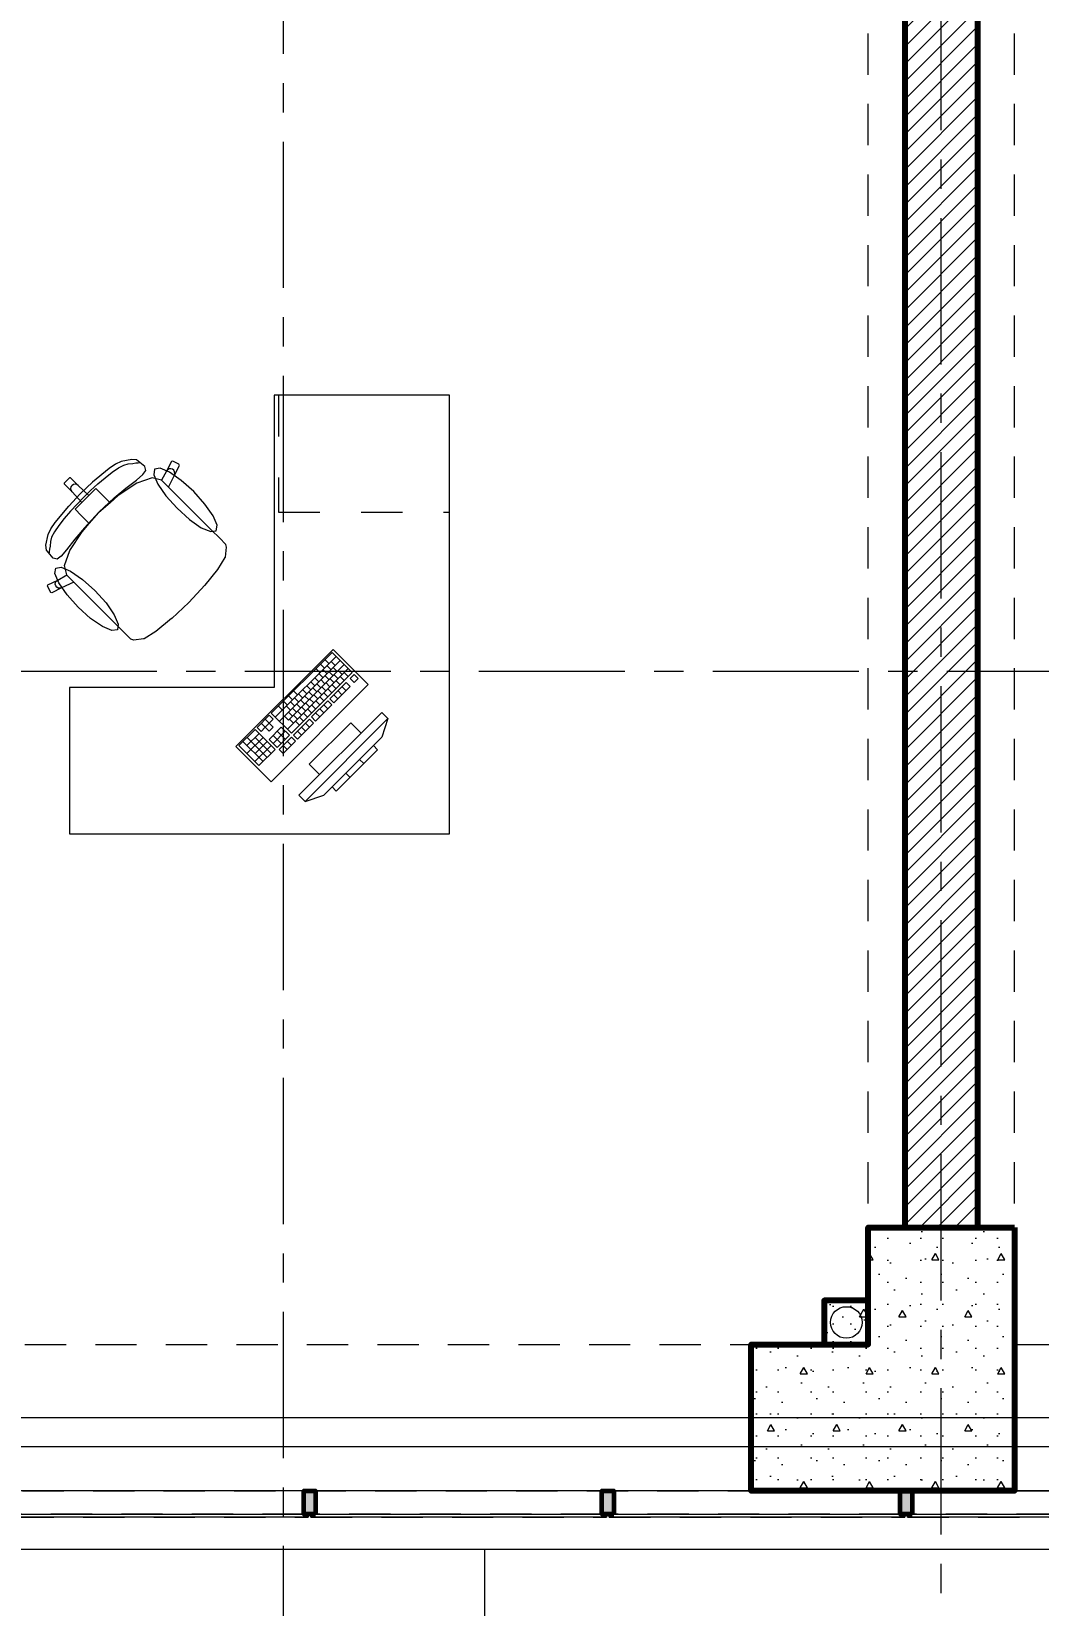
# Model space of a CAD drawing. Header units: inches. Extents: x -38 to 5698, y -33 to 92.
# Drawn here: x 20.21 to 23.65, y 6.81 to 12.19 of the extents above; entities that cross this region are included whole.
import ezdxf

# ---------------------------------------------------------------- set-up
doc = ezdxf.new("R2010")
doc.units = ezdxf.units.IN
doc.header["$MEASUREMENT"] = 0
doc.set_wipeout_variables(frame=1)
for name, pattern in [('Hidden Line', [0.195611, 0.141111, -0.0545]), ('Línea Oculta', [0.195611, 0.141111, -0.0545]), ('Punto & Raya', [0.65, 0.5, -0.075, 0, -0.075]), ('Rayas', [0.282222, 0.141111, -0.141111]), ('Wipeout_Contour', [1, 0, -1])]:
    doc.linetypes.add(name, pattern=pattern)
for name, color, linetype in [('02 _ ARQ _ ALB _ Cotas Ejes', 7, 'Continuous'), ('02 _ ARQ _ ALB _ Ejes Generales', 7, 'Continuous'), ('02 _ ARQ _ ZON _ Espacio.3D', 7, 'Continuous'), ('08 _ STR _ EXT _ 06 Columnas', 7, 'Continuous'), ('08 _ STR _ EXT _ 06 Elementos de Fachada', 7, 'Continuous'), ('08 _ STR _ EXT _ 07 Losa Aligerada', 7, 'Continuous'), ('08 _ STR _ EXT _ 09 Vigas', 7, 'Continuous'), ('08 _ STR _ EXT _ 10 Vereda Exterior', 7, 'Continuous'), ('ESQUEMAS', 7, 'Continuous'), ('Estructura - 04 MURO', 253, 'Continuous'), ('Estructura - Carga', 7, 'Continuous'), ('Interior - Mobiliario', 7, 'Continuous'), ('Marcador - Secciones', 251, 'Continuous'), ('MEP - HVAC', 7, 'Continuous')]:
    doc.layers.add(name, color=color, linetype=linetype)
doc.styles.add('Estilo_Generado_4', font='swisse.ttf')
doc.dimstyles.new('Estilo_Generado__1', dxfattribs={"dimtxt": 0.125, "dimasz": 0.095, "dimexe": 0.18, "dimexo": 0.3, "dimgap": 0, "dimtad": 0, "dimtih": 1, "dimtoh": 1, "dimzin": 0, "dimdsep": 46, "dimtxsty": 'Estilo_Generado_4', "dimblk": 'ARROWHEAD_6', "dimblk1": 'ARROWHEAD_6', "dimblk2": 'ARROWHEAD_6', "dimcen": 0.09, "dimse1": 1, "dimse2": 1, "dimclrd": 144, "dimclre": 144, "dimclrt": 7, "dimadec": 0, "dimazin": 0, "dimtfac": 1, "dimtdec": 4, "dimtmove": 0, "dimatfit": 3, "dimfxl": 1, "dimtolj": 1, "dimtzin": 0, "dimarcsym": 0})

# ---------------------------------------------------------------- blocks, each defined once
blk = doc.blocks.new('*D12')
at = {"layer": '02 _ ARQ _ ALB _ Cotas Ejes', "color": 152, "linetype": 'Continuous', "lineweight": 35, "transparency": 16777216}
for p, q in [((16.37, 2.4806), (16.27, 2.3806)), ((23.37, 2.4806), (23.27, 2.3806))]:
    blk.add_line(p, q, dxfattribs=at)
at = {"layer": '02 _ ARQ _ ALB _ Cotas Ejes', "color": 144, "linetype": 'Continuous', "lineweight": 13, "transparency": 16777216}
for p, q in [((23.32, 2.3369), (23.32, 2.5244)), ((16.32, 2.4306), (19.5951, 2.4306)), ((20.0449, 2.4306), (23.32, 2.4306))]:
    blk.add_line(p, q, dxfattribs=at)
at = {"layer": '02 _ ARQ _ ALB _ Cotas Ejes', "color": 7, "lineweight": 35, "transparency": 16777216, "insert": (19.62, 2.3681), "char_height": 0.125, "attachment_point": 7, "style": 'Estilo_Generado_4'}
blk.add_mtext('\\A1;{\\pql;\\fSwis721 Ex BT|b0|i0|c0|p34;7.00}', dxfattribs=at)
blk = doc.blocks.new('ARROWHEAD_6')
at = {"color": 0, "linetype": 'Continuous', "lineweight": 0}
for p, q in [((0, 0), (-1, 0)), ((-0.5, -0.5), (0.5, 0.5))]:
    blk.add_line(p, q, dxfattribs=at)
blk = doc.blocks.new('*D13')
at = {"layer": '02 _ ARQ _ ALB _ Cotas Ejes', "color": 152, "linetype": 'Continuous', "lineweight": 35, "transparency": 16777216}
for p, q in [((23.37, 2.4806), (23.27, 2.3806)), ((30.37, 2.4806), (30.27, 2.3806))]:
    blk.add_line(p, q, dxfattribs=at)
at = {"layer": '02 _ ARQ _ ALB _ Cotas Ejes', "color": 144, "linetype": 'Continuous', "lineweight": 13, "transparency": 16777216}
for p, q in [((23.32, 2.3369), (23.32, 2.5244)), ((30.32, 2.3369), (30.32, 2.5244)), ((23.32, 2.4306), (26.5951, 2.4306)), ((27.0449, 2.4306), (30.32, 2.4306))]:
    blk.add_line(p, q, dxfattribs=at)
at = {"layer": '02 _ ARQ _ ALB _ Cotas Ejes', "color": 7, "lineweight": 35, "transparency": 16777216, "insert": (26.62, 2.3681), "char_height": 0.125, "attachment_point": 7, "style": 'Estilo_Generado_4'}
blk.add_mtext('\\A1;{\\pql;\\fSwis721 Ex BT|b0|i0|c0|p34;7.00}', dxfattribs=at)

msp = doc.modelspace()

# ---------------------------------------------------------------- hatches: boundary and pattern name
at = {"layer": '08 _ STR _ EXT _ 10 Vereda Exterior', "linetype": 'Continuous', "lineweight": 13}
h = msp.add_hatch(dxfattribs=at)
h.set_pattern_fill('RETÍCULA_100X100_0002', color=251, style=0, pattern_type=2)
h.set_pattern_definition([(360, (3.7574, 18.3027), (0, 2.53199), []), (90, (3.7574, 18.3027), (-3.6, 0), [])])
h.paths.add_polyline_path([(2.17, 3.6213), (4.2913, 1.5), (9.32, 1.5), (9.32, 6.5), (40.52, 6.5), (40.52, 1.5), (52.92, 1.5), (52.92, 19.0859), (51.57, 19.0859), (51.57, 7.2), (9.07, 7.2), (9.07, 7.85), (6.5201, 7.85, -0.414214), (6.2701, 8.1), (6.2701, 8.85, -0.414213), (6.5201, 9.1), (9.07, 9.1), (9.07, 12), (6.5201, 12, -0.414214), (6.2701, 12.25), (6.2701, 13, -0.414213), (6.5201, 13.25), (9.07, 13.25), (9.07, 16.15), (6.5201, 16.15, -0.414214), (6.2701, 16.4), (6.2701, 17.15, -0.414213), (6.5201, 17.4), (8.77, 17.4), (8.7706, 21.0499), (2.17, 21.0499)])
at = {"layer": 'Estructura - Carga', "linetype": 'Continuous', "lineweight": 13}
h = msp.add_hatch(dxfattribs=at)
h.set_pattern_fill('HORMIGÓN_ARMADO_0002', color=251, style=0, pattern_type=2)
h.set_pattern_definition([(0, (0, 0), (0, 0.311769), [0.03, -0.15]), (0, (0.09, 0.1559), (0, 0.311769), [0.03, -0.15]), (60, (0, 0), (-0.27, 0.1558846), [0.03, -0.15]), (60, (0.18, 0), (-0.27, 0.1558846), [0.03, -0.15]), (120, (0.03, 0), (0.27, 0.1558846), [0.03, -0.15]), (120, (0.21, 0), (0.27, 0.1558846), [0.03, -0.15]), (0, (0, 0.03), (0, 0.06), [0, -0.06, 0, -0.09]), (45, (0.03, 0.03), (-0.04242641, 0.04242641), [0, -0.045, 0, -0.075])])
h.paths.add_polyline_path([(22.92, 7.7), (23.07, 7.7), (23.07, 7.85), (22.92, 7.85)])

# ---------------------------------------------------------------- linework, layer by layer
at = {"layer": '02 _ ARQ _ ALB _ Ejes Generales', "color": 252, "linetype": 'Punto & Raya', "lineweight": 13}
msp.add_line((5.8454, 7.45), (54.57, 7.45), dxfattribs=at)
at = {"layer": '02 _ ARQ _ ZON _ Espacio.3D', "color": 254, "linetype": 'Continuous', "lineweight": 0, "flags": 128}
msp.add_lwpolyline([(9.07, 29.7), (9.07, 17.4), (23.97, 17.4), (23.97, 16.9001), (23.57, 16.9001), (23.57, 16.2999), (23.445, 16.2999), (23.445, 8.1), (23.57, 8.1), (23.57, 7.45), (30.07, 7.45)], dxfattribs=at)
msp.add_lwpolyline([(23.195, 16.2998), (23.07, 16.2998), (23.07, 17.35), (16.97, 17.35), (16.97, 16.9001), (16.57, 16.9001), (16.57, 16.0999), (16.1199, 16.0999), (16.1199, 8.1), (16.57, 8.1), (16.57, 7.7), (16.97, 7.7), (16.97, 7.45), (22.67, 7.45), (22.67, 7.7), (23.07, 7.7), (23.07, 8.1), (23.195, 8.1)], close=True, dxfattribs=at)
at = {"layer": '08 _ STR _ EXT _ 07 Losa Aligerada', "color": 7, "linetype": 'Continuous', "lineweight": 18, "flags": 128}
msp.add_lwpolyline([(9.07, 30.7), (9.07, 17.4), (6.5201, 17.4, 0.414213), (6.2701, 17.15), (6.2701, 16.4, 0.414071), (6.5201, 16.15), (9.07, 16.15), (9.07, 13.25), (6.5201, 13.25, 0.414229), (6.2701, 13), (6.2701, 12.25, 0.414214), (6.5201, 12), (9.07, 12), (9.07, 9.1), (6.5201, 9.1, 0.414244), (6.2701, 8.85), (6.2701, 8.1, 0.414204), (6.5201, 7.85), (9.07, 7.85), (9.07, 7.2), (51.57, 7.2)], format="xyb", dxfattribs=at)
at = {"layer": '08 _ STR _ EXT _ 09 Vigas', "color": 251, "linetype": 'Hidden Line', "lineweight": 13}
for p, q in [((23.07, 7.7), (23.07, 16.9)), ((23.57, 7.7), (23.57, 16.9)), ((16.57, 7.7), (23.07, 7.7)), ((23.57, 7.7), (30.07, 7.7))]:
    msp.add_line(p, q, dxfattribs=at)
at = {"layer": '08 _ STR _ EXT _ 10 Vereda Exterior', "color": 7, "linetype": 'Continuous', "lineweight": 18, "flags": 128}
msp.add_lwpolyline([(51.57, 7.2), (9.07, 7.2), (9.07, 7.85), (6.5201, 7.85, -0.414214), (6.2701, 8.1), (6.2701, 8.85, -0.414213), (6.5201, 9.1), (9.07, 9.1), (9.07, 12), (6.5201, 12, -0.414214), (6.2701, 12.25), (6.2701, 13, -0.414213), (6.5201, 13.25), (9.07, 13.25), (9.07, 16.15), (6.5201, 16.15, -0.414214), (6.2701, 16.4), (6.2701, 17.15, -0.414213), (6.5201, 17.4), (8.77, 17.4), (8.7706, 21.0499)], format="xyb", dxfattribs=at)
at = {"layer": 'Estructura - 04 MURO', "color": 165, "linetype": 'Continuous', "lineweight": 15}
for p, q in [((14.0199, 7.45), (43.67, 7.45)), ((14.0199, 7.2), (43.67, 7.2))]:
    msp.add_line(p, q, dxfattribs=at)
at = {"layer": 'Estructura - Carga', "color": 7, "linetype": 'Continuous', "lineweight": 80, "flags": 128}
msp.add_lwpolyline([(22.92, 7.7), (23.07, 7.7), (23.07, 7.85), (22.92, 7.85)], close=True, dxfattribs=at)
at = {"layer": 'Interior - Mobiliario', "color": 175, "linetype": 'Rayas', "lineweight": 13}
for p, q in [((21.054, 10.945), (21.054, 10.545)), ((21.054, 10.545), (21.639, 10.545))]:
    msp.add_line(p, q, dxfattribs=at)
at = {"layer": 'Interior - Mobiliario', "color": 175, "linetype": 'Continuous', "lineweight": 13}
for p, q in [((20.4968, 10.7086), (20.4751, 10.6937)), ((20.516, 10.7176), (20.4968, 10.7086)), ((20.5521, 10.7253), (20.516, 10.7176)), ((20.5252, 10.7059), (20.54, 10.7098)), ((20.54, 10.7098), (20.5554, 10.711)), ((20.5689, 10.7235), (20.5521, 10.7253)), ((20.5554, 10.711), (20.5661, 10.713)), ((20.5661, 10.713), (20.5742, 10.7138)), ((20.5968, 10.7003), (20.5689, 10.7235)), ((20.5742, 10.7138), (20.5787, 10.7146)), ((20.6881, 10.7183), (20.6711, 10.6852)), ((20.6922, 10.7196), (20.6881, 10.7183)), ((20.7135, 10.7088), (20.6922, 10.7196)), ((20.7148, 10.7048), (20.7135, 10.7088)), ((20.3218, 10.645), (20.3304, 10.6535)), ((20.3389, 10.6621), (20.3304, 10.6535)), ((20.3432, 10.6621), (20.3389, 10.6621)), ((20.3693, 10.636), (20.3432, 10.6621)), ((20.4751, 10.6937), (20.4184, 10.6469)), ((20.436, 10.6414), (20.4608, 10.6625)), ((20.4608, 10.6625), (20.4846, 10.6811)), ((20.4846, 10.6811), (20.5064, 10.696)), ((20.5064, 10.696), (20.5252, 10.7059)), ((20.5317, 10.6265), (20.5679, 10.6544)), ((20.5679, 10.6544), (20.5902, 10.673)), ((20.6219, 10.6616), (20.5699, 10.6433)), ((20.5902, 10.673), (20.6002, 10.6874)), ((20.6002, 10.6874), (20.5968, 10.7003)), ((20.6538, 10.6542), (20.6219, 10.6616)), ((20.6711, 10.6852), (20.6538, 10.6542)), ((20.6541, 10.6541), (20.6538, 10.6542)), ((20.6541, 10.6541), (20.6783, 10.6299)), ((20.6748, 10.6898), (20.6711, 10.6852)), ((20.6799, 10.6927), (20.6748, 10.6898)), ((20.6783, 10.6299), (20.6979, 10.6717)), ((20.6858, 10.6934), (20.6799, 10.6927)), ((20.6914, 10.6918), (20.6858, 10.6934)), ((20.696, 10.6882), (20.6914, 10.6918)), ((20.6988, 10.6831), (20.696, 10.6882)), ((20.6979, 10.6717), (20.7148, 10.7048)), ((20.6979, 10.6717), (20.6995, 10.6773)), ((20.6995, 10.6773), (20.6988, 10.6831)), ((20.3218, 10.6408), (20.3218, 10.645)), ((20.3479, 10.6147), (20.3218, 10.6408)), ((20.3371, 10.5656), (20.3762, 10.6078)), ((20.3436, 10.6253), (20.3447, 10.631)), ((20.3447, 10.6195), (20.3436, 10.6253)), ((20.3447, 10.631), (20.348, 10.6359)), ((20.3479, 10.6147), (20.3447, 10.6195)), ((20.3819, 10.5781), (20.3479, 10.6147)), ((20.3529, 10.6392), (20.348, 10.6359)), ((20.3587, 10.6404), (20.3529, 10.6392)), ((20.3644, 10.6393), (20.3587, 10.6404)), ((20.3693, 10.636), (20.3644, 10.6393)), ((20.4058, 10.602), (20.3693, 10.636)), ((20.4184, 10.6469), (20.3762, 10.6078)), ((20.3879, 10.596), (20.4114, 10.6188)), ((20.4058, 10.602), (20.3938, 10.5901)), ((20.4294, 10.6257), (20.4058, 10.602)), ((20.4114, 10.6188), (20.436, 10.6414)), ((20.4506, 10.6045), (20.4294, 10.6257)), ((20.4779, 10.5771), (20.4506, 10.6045)), ((20.5061, 10.6019), (20.4779, 10.5771)), ((20.4924, 10.5938), (20.5317, 10.6265)), ((20.5699, 10.6433), (20.5061, 10.6019)), ((20.8261, 10.482), (20.6783, 10.6299)), ((20.2902, 10.5089), (20.3371, 10.5656)), ((20.3425, 10.5479), (20.3214, 10.5232)), ((20.3651, 10.5725), (20.3425, 10.5479)), ((20.3583, 10.5545), (20.3819, 10.5781)), ((20.3794, 10.5334), (20.3583, 10.5545)), ((20.3879, 10.596), (20.3651, 10.5725)), ((20.3819, 10.5781), (20.3938, 10.5901)), ((20.4396, 10.5443), (20.4924, 10.5938)), ((20.4779, 10.5771), (20.4401, 10.5438)), ((20.2753, 10.4872), (20.2902, 10.5089)), ((20.3028, 10.4994), (20.288, 10.4775)), ((20.3214, 10.5232), (20.3028, 10.4994)), ((20.3902, 10.4915), (20.3574, 10.4522)), ((20.4068, 10.506), (20.3794, 10.5334)), ((20.382, 10.4778), (20.4068, 10.506)), ((20.4396, 10.5443), (20.3902, 10.4915)), ((20.4068, 10.506), (20.4401, 10.5438)), ((20.2586, 10.4318), (20.2664, 10.4679)), ((20.2664, 10.4679), (20.2753, 10.4872)), ((20.2741, 10.4439), (20.2729, 10.4285)), ((20.278, 10.4587), (20.2741, 10.4439)), ((20.288, 10.4775), (20.278, 10.4587)), ((20.3574, 10.4522), (20.3295, 10.4161)), ((20.3406, 10.414), (20.382, 10.4778)), ((20.8516, 10.4565), (20.8261, 10.482)), ((20.8736, 10.4346), (20.8516, 10.4565)), ((20.2605, 10.415), (20.2586, 10.4318)), ((20.2837, 10.3872), (20.2605, 10.415)), ((20.2701, 10.4097), (20.2693, 10.4052)), ((20.2709, 10.4178), (20.2701, 10.4097)), ((20.2729, 10.4285), (20.2709, 10.4178)), ((20.2966, 10.3838), (20.2837, 10.3872)), ((20.3109, 10.3938), (20.2966, 10.3838)), ((20.3295, 10.4161), (20.3109, 10.3938)), ((20.3223, 10.3621), (20.3406, 10.414)), ((20.8467, 10.3492), (20.8716, 10.3892)), ((20.8716, 10.3892), (20.8725, 10.3914)), ((20.8725, 10.3914), (20.8765, 10.4253)), ((20.8765, 10.4253), (20.8736, 10.4346)), ((20.3298, 10.3301), (20.3223, 10.3621)), ((20.8031, 10.2955), (20.8467, 10.3492)), ((20.2643, 10.2918), (20.2657, 10.2958)), ((20.2751, 10.2704), (20.2643, 10.2918)), ((20.2657, 10.2958), (20.2988, 10.3128)), ((20.3123, 10.2861), (20.2792, 10.2691)), ((20.2905, 10.2982), (20.2912, 10.304)), ((20.2921, 10.2925), (20.2905, 10.2982)), ((20.2912, 10.304), (20.2941, 10.3091)), ((20.2957, 10.288), (20.2921, 10.2925)), ((20.2941, 10.3091), (20.2988, 10.3128)), ((20.3008, 10.2851), (20.2957, 10.288)), ((20.2988, 10.3128), (20.3298, 10.3301)), ((20.3066, 10.2845), (20.3008, 10.2851)), ((20.3123, 10.2861), (20.3066, 10.2845)), ((20.354, 10.3057), (20.3123, 10.2861)), ((20.3298, 10.3299), (20.3298, 10.3301)), ((20.3298, 10.3299), (20.354, 10.3057)), ((20.5019, 10.1578), (20.354, 10.3057)), ((20.7476, 10.2364), (20.8024, 10.2947)), ((20.8024, 10.2947), (20.8031, 10.2955)), ((20.2792, 10.2691), (20.2751, 10.2704)), ((20.7476, 10.2364), (20.6892, 10.1815)), ((20.6884, 10.1808), (20.6347, 10.1373)), ((20.6892, 10.1815), (20.6884, 10.1808)), ((20.5274, 10.1323), (20.5019, 10.1578)), ((20.5494, 10.1103), (20.5274, 10.1323)), ((20.6347, 10.1373), (20.5947, 10.1123)), ((20.5587, 10.1075), (20.5494, 10.1103)), ((20.5926, 10.1115), (20.5587, 10.1075)), ((20.5947, 10.1123), (20.5926, 10.1115)), ((21.237, 10.0654), (21.0293, 9.8577)), ((21.3056, 9.9968), (21.237, 10.0654)), ((21.2507, 10.0517), (21.043, 9.844)), ((21.2644, 10.038), (21.0567, 9.8303)), ((21.2919, 10.0106), (21.0841, 9.8028)), ((21.2781, 10.0243), (21.0877, 9.8339)), ((21.1816, 10.01), (21.1953, 9.9963)), ((21.1972, 10.0256), (21.2109, 10.0119)), ((21.2128, 10.0412), (21.2265, 10.0275)), ((21.2196, 10.0205), (21.2333, 10.0068)), ((21.2334, 10.0344), (21.2471, 10.0207)), ((21.2402, 10.0138), (21.2539, 10)), ((21.0979, 9.7891), (21.3056, 9.9968)), ((21.1642, 9.9652), (21.1779, 9.9514)), ((21.178, 9.979), (21.1917, 9.9653)), ((21.1848, 9.9584), (21.1985, 9.9447)), ((21.1919, 9.9928), (21.2056, 9.9791)), ((21.1987, 9.9722), (21.2124, 9.9585)), ((21.2057, 10.0067), (21.2194, 9.993)), ((21.2125, 9.9861), (21.2262, 9.9723)), ((21.2158, 9.962), (21.2295, 9.9482)), ((21.2264, 9.9999), (21.2401, 9.9862)), ((21.2847, 9.9623), (21.2293, 9.9069)), ((21.2297, 9.9758), (21.2434, 9.9621)), ((21.2365, 9.9552), (21.2502, 9.9415)), ((21.2435, 9.9897), (21.2572, 9.9759)), ((21.2503, 9.969), (21.264, 9.9553)), ((21.2574, 10.0035), (21.2711, 9.9898)), ((21.2642, 9.9829), (21.2779, 9.9692)), ((21.278, 9.9967), (21.2917, 9.983)), ((21.2985, 9.9486), (21.2847, 9.9623)), ((21.3124, 9.99), (21.2986, 9.9761)), ((21.2986, 9.9761), (21.3123, 9.9624)), ((21.3123, 9.9624), (21.3261, 9.9763)), ((21.3261, 9.9763), (21.3124, 9.99)), ((21.0881, 9.9166), (21.1019, 9.9028)), ((21.1055, 9.9339), (21.1192, 9.9202)), ((21.1088, 9.9098), (21.1225, 9.8961)), ((21.1226, 9.9236), (21.1363, 9.9099)), ((21.1294, 9.903), (21.1431, 9.8893)), ((21.1365, 9.9375), (21.1502, 9.9237)), ((21.1433, 9.9168), (21.157, 9.9031)), ((21.1503, 9.9513), (21.164, 9.9376)), ((21.1571, 9.9307), (21.1708, 9.917)), ((21.1604, 9.9066), (21.1742, 9.8929)), ((21.2224, 9.9), (21.167, 9.8446)), ((21.171, 9.9445), (21.1847, 9.9308)), ((21.1743, 9.9204), (21.188, 9.9067)), ((21.1811, 9.8998), (21.1948, 9.8861)), ((21.1881, 9.9343), (21.2019, 9.9206)), ((21.1949, 9.9136), (21.2086, 9.8999)), ((21.202, 9.9481), (21.2157, 9.9344)), ((21.2088, 9.9275), (21.2225, 9.9138)), ((21.2361, 9.8863), (21.2224, 9.9)), ((21.2226, 9.9413), (21.2363, 9.9276)), ((21.2293, 9.9069), (21.2431, 9.8932)), ((21.2431, 9.8932), (21.2985, 9.9486)), ((21.2432, 9.9208), (21.2569, 9.907)), ((21.257, 9.9346), (21.2708, 9.9209)), ((21.2709, 9.9484), (21.2846, 9.9347)), ((21.0224, 9.8508), (20.9808, 9.8092)), ((21.0361, 9.8371), (21.0224, 9.8508)), ((21.0293, 9.8577), (21.0979, 9.7891)), ((21.0535, 9.8819), (21.0672, 9.8682)), ((21.0708, 9.8992), (21.0846, 9.8855)), ((21.074, 9.8476), (21.0877, 9.8339)), ((21.0811, 9.8821), (21.0948, 9.8684)), ((21.0879, 9.8614), (21.1016, 9.8477)), ((21.0949, 9.8959), (21.1086, 9.8822)), ((21.1017, 9.8753), (21.1154, 9.8616)), ((21.1051, 9.8512), (21.1188, 9.8375)), ((21.1156, 9.8891), (21.1293, 9.8754)), ((21.1189, 9.865), (21.1326, 9.8513)), ((21.4067, 9.8601), (21.1238, 9.5773)), ((21.1327, 9.8789), (21.1465, 9.8652)), ((21.1395, 9.8582), (21.1533, 9.8445)), ((21.1466, 9.8927), (21.1603, 9.879)), ((21.1534, 9.8721), (21.1671, 9.8584)), ((21.1672, 9.8859), (21.1809, 9.8722)), ((21.1807, 9.8309), (21.2361, 9.8863)), ((21.1809, 9.8584), (21.1946, 9.8447)), ((21.1947, 9.8723), (21.2084, 9.8586)), ((21.2086, 9.8861), (21.2223, 9.8724)), ((21.4279, 9.8389), (21.4067, 9.8601)), ((20.9739, 9.8023), (20.9185, 9.7469)), ((21.0425, 9.7337), (20.9739, 9.8023)), ((20.9808, 9.8092), (20.9945, 9.7955)), ((20.9945, 9.7955), (21.0084, 9.8094)), ((20.9947, 9.8231), (21.0084, 9.8094)), ((21.0222, 9.8232), (21.0084, 9.8094)), ((21.0084, 9.8094), (21.0221, 9.7957)), ((21.0085, 9.8369), (21.0222, 9.8232)), ((21.0635, 9.8096), (21.022, 9.7681)), ((21.0221, 9.7957), (21.036, 9.8095)), ((21.0222, 9.8232), (21.0361, 9.8371)), ((21.036, 9.8095), (21.0222, 9.8232)), ((21.0772, 9.7959), (21.0357, 9.7544)), ((21.0497, 9.7958), (21.0771, 9.7684)), ((21.0909, 9.7822), (21.0635, 9.8096)), ((21.0912, 9.8373), (21.1049, 9.8236)), ((21.1601, 9.8377), (21.1047, 9.7823)), ((21.1118, 9.8305), (21.1256, 9.8168)), ((21.1184, 9.7686), (21.1738, 9.824)), ((21.1186, 9.7961), (21.1323, 9.7824)), ((21.1257, 9.8444), (21.1394, 9.8307)), ((21.1324, 9.81), (21.1461, 9.7963)), ((21.145, 9.556), (21.4279, 9.8389)), ((21.1463, 9.8238), (21.16, 9.8101)), ((21.3006, 9.8247), (21.1592, 9.6833)), ((21.1738, 9.824), (21.1601, 9.8377)), ((21.167, 9.8446), (21.1807, 9.8309)), ((21.336, 9.7894), (21.3006, 9.8247)), ((21.4279, 9.8389), (21.4067, 9.7752)), ((20.9185, 9.7469), (20.9871, 9.6784)), ((20.9324, 9.7608), (21.0009, 9.6922)), ((21.0013, 9.7749), (20.9459, 9.7195)), ((20.9876, 9.7886), (20.9461, 9.7471)), ((20.9462, 9.7746), (21.0148, 9.706)), ((21.0288, 9.7475), (20.9734, 9.6921)), ((21.015, 9.7612), (20.9735, 9.7196)), ((20.9738, 9.7748), (21.0286, 9.7199)), ((21.022, 9.7681), (21.0494, 9.7407)), ((21.0358, 9.7819), (21.0632, 9.7545)), ((21.0494, 9.7407), (21.0909, 9.7822)), ((21.0978, 9.7754), (21.0563, 9.7338)), ((21.07, 9.7201), (21.1115, 9.7616)), ((21.0701, 9.7477), (21.0838, 9.7339)), ((21.0839, 9.7615), (21.0977, 9.7478)), ((21.1115, 9.7616), (21.0978, 9.7754)), ((21.1047, 9.7823), (21.1184, 9.7686)), ((21.1945, 9.648), (21.336, 9.7894)), ((21.4067, 9.7752), (21.2087, 9.5773)), ((21.3784, 9.747), (21.237, 9.6055)), ((21.3925, 9.7328), (21.3784, 9.747)), ((20.9871, 9.6784), (21.0425, 9.7337)), ((21.0563, 9.7338), (21.07, 9.7201)), ((21.2511, 9.5914), (21.3925, 9.7328)), ((21.3312, 9.6998), (21.3454, 9.6857)), ((21.1592, 9.6833), (21.1945, 9.648)), ((21.2841, 9.6527), (21.2982, 9.6385)), ((21.1238, 9.5773), (21.145, 9.556)), ((21.145, 9.556), (21.2087, 9.5773)), ((21.237, 9.6055), (21.2511, 9.5914))]:
    msp.add_line(p, q, dxfattribs=at)
at = {"layer": 'Interior - Mobiliario', "color": 175, "linetype": 'Continuous', "lineweight": 13, "flags": 128}
for points in [[(21.639, 9.445), (21.639, 10.945), (21.039, 10.945), (21.039, 9.945), (20.339, 9.945), (20.339, 9.445)], [(20.7641, 10.6148), (20.7216, 10.653), (20.6812, 10.681), (20.6491, 10.6946), (20.6302, 10.6917), (20.6274, 10.6728), (20.641, 10.6407), (20.669, 10.6004), (20.7071, 10.5579), (20.7496, 10.5197), (20.79, 10.4917), (20.8221, 10.4781), (20.841, 10.481), (20.8438, 10.4999), (20.8302, 10.532), (20.8022, 10.5723)], [(20.3691, 10.2199), (20.331, 10.2624), (20.303, 10.3027), (20.2894, 10.3348), (20.2922, 10.3537), (20.3111, 10.3566), (20.3432, 10.343), (20.3836, 10.3149), (20.4261, 10.2768), (20.4642, 10.2343), (20.4922, 10.194), (20.5058, 10.1619), (20.503, 10.143), (20.484, 10.1401), (20.452, 10.1537), (20.4116, 10.1817)], [(21.3607, 9.9556), (21.2405, 10.0758), (20.9082, 9.7434), (21.0284, 9.6232)]]:
    msp.add_lwpolyline(points, close=True, dxfattribs=at)
at = {"layer": 'MEP - HVAC', "color": 7, "linetype": 'Continuous', "lineweight": 13, "flags": 128}
msp.add_lwpolyline([(22.995, 7.721, -1), (22.995, 7.829, -1)], format="xyb", close=True, dxfattribs=at)

# ---------------------------------------------------------------- next in the draw order: wipeouts: each hides what was drawn before it
at = {"color": 254, "linetype": 'Wipeout_Contour', "lineweight": 0, "ltscale": 106.674429}
msp.add_wipeout([(14.0199, 7.2), (14.0199, 7), (37.07, 7), (37.07, 7.2)], dxfattribs=at).dxf.layer = '08 _ STR _ EXT _ 06 Elementos de Fachada'
at = {"color": 254, "linetype": 'Wipeout_Contour', "lineweight": 0, "ltscale": 106.167638}
msp.add_wipeout([(23.195, 8.1), (23.445, 8.1), (23.445, 16.2999), (23.195, 16.2998)], dxfattribs=at).dxf.layer = 'Estructura - 04 MURO'

# ---------------------------------------------------------------- next in the draw order: hatches: boundary and pattern name
at = {"linetype": 'Continuous', "lineweight": 13, "true_color": 0x636466}
for points in [[(21.1799, 7.12), (21.1799, 7.2), (21.1399, 7.2), (21.1399, 7.12)], [(22.1999, 7.12), (22.1999, 7.2), (22.1599, 7.2), (22.1599, 7.12)], [(23.2199, 7.12), (23.2199, 7.2), (23.1799, 7.2), (23.1799, 7.12)]]:
    msp.add_hatch(color=251, dxfattribs=at).paths.add_polyline_path(points)
at = {"layer": '08 _ STR _ EXT _ 06 Columnas', "linetype": 'Continuous', "lineweight": 9}
h = msp.add_hatch(dxfattribs=at)
h.set_pattern_fill('HORMIGÓN_EN_MASA_0002', style=0, pattern_type=2)
h.set_pattern_definition([(0, (0, 0), (0, 0.3897114), [0.024375, -0.200625]), (0, (0.1125, 0.19486), (0, 0.3897114), [0.024375, -0.200625]), (60, (0, 0), (-0.3375, 0.194856), [0.024375, -0.200625]), (60, (0.225, 0), (-0.3375, 0.194856), [0.024375, -0.200625]), (120, (0.02437, 0), (0.3375, 0.194856), [0.024375, -0.200625]), (120, (0.24938, 0), (0.3375, 0.194856), [0.024375, -0.200625]), (0, (0, 0.0375), (0, 0.075), [0, -0.075, 0, -0.1125]), (45, (0.0375, 0.0375), (-0.053033, 0.053033), [0, -0.05625, 0, -0.09375])])
h.paths.add_polyline_path([(23.57, 8.1), (23.07, 8.1), (23.07, 7.7), (22.67, 7.7), (22.67, 7.2), (23.57, 7.2)])
at = {"layer": 'Estructura - 04 MURO', "linetype": 'Continuous', "lineweight": 5}
h = msp.add_hatch(dxfattribs=at)
h.set_pattern_fill('LADRILLO_COMÚN_0002', color=252, style=0, pattern_type=2)
h.set_pattern_definition([(45, (0, 0), (-0.03005204, 0.03005204), [])])
h.paths.add_polyline_path([(23.195, 8.1), (23.445, 8.1), (23.445, 16.2999), (23.195, 16.2998)])

# ---------------------------------------------------------------- next in the draw order: linework, layer by layer
at = {"color": 251, "linetype": 'Línea Oculta', "lineweight": 13, "flags": 128}
for points in [[(21.1399, 7.2), (20.1599, 7.2)], [(21.1399, 7.2), (21.1399, 7.12)], [(21.1399, 7.2), (21.1599, 7.2), (21.1799, 7.2)], [(22.1599, 7.2), (21.1799, 7.2)], [(21.1799, 7.12), (21.1799, 7.2)], [(22.1599, 7.2), (22.1599, 7.12)], [(22.1599, 7.2), (22.1799, 7.2), (22.1999, 7.2)], [(23.1799, 7.2), (22.1999, 7.2)], [(22.1999, 7.12), (22.1999, 7.2)], [(23.1799, 7.2), (23.1799, 7.12)], [(23.1799, 7.2), (23.1999, 7.2), (23.2199, 7.2)], [(24.1999, 7.2), (23.2199, 7.2)], [(23.2199, 7.12), (23.2199, 7.2)], [(20.1449, 7.11), (21.1549, 7.11)], [(21.1399, 7.12), (20.1599, 7.12)], [(21.1399, 7.12), (21.1599, 7.12), (21.1799, 7.12)], [(21.1549, 7.11), (21.1549, 7.12)], [(21.1649, 7.11), (21.1649, 7.12)], [(21.1649, 7.11), (22.1749, 7.11)], [(22.1599, 7.12), (21.1799, 7.12)], [(22.1599, 7.12), (22.1799, 7.12), (22.1999, 7.12)], [(22.1749, 7.11), (22.1749, 7.12)], [(22.1849, 7.11), (22.1849, 7.12)], [(22.1849, 7.11), (23.1949, 7.11)], [(23.1799, 7.12), (22.1999, 7.12)], [(23.1799, 7.12), (23.1999, 7.12), (23.2199, 7.12)], [(23.1949, 7.11), (23.1949, 7.12)], [(23.2049, 7.11), (23.2049, 7.12)], [(23.2049, 7.11), (24.2149, 7.11)], [(24.1999, 7.12), (23.2199, 7.12)]]:
    msp.add_lwpolyline(points, dxfattribs=at)
at = {"color": 7, "linetype": 'Continuous', "lineweight": 60, "flags": 128}
for points in [[(21.1799, 7.12), (21.1399, 7.12), (21.1399, 7.2), (21.1799, 7.2)], [(22.1999, 7.12), (22.1599, 7.12), (22.1599, 7.2), (22.1999, 7.2)], [(23.2199, 7.12), (23.1799, 7.12), (23.1799, 7.2), (23.2199, 7.2)]]:
    msp.add_lwpolyline(points, close=True, dxfattribs=at)
at = {"color": 7, "linetype": 'Continuous', "lineweight": 13, "flags": 128}
for points in [[(20.1449, 7.11), (20.1449, 7.12), (21.1549, 7.12), (21.1549, 7.11)], [(21.1649, 7.11), (21.1649, 7.12), (22.1749, 7.12), (22.1749, 7.11)], [(22.1849, 7.11), (22.1849, 7.12), (23.1949, 7.12), (23.1949, 7.11)], [(23.2049, 7.11), (23.2049, 7.12), (24.2149, 7.12), (24.2149, 7.11)]]:
    msp.add_lwpolyline(points, close=True, dxfattribs=at)
at = {"layer": '02 _ ARQ _ ALB _ Ejes Generales', "color": 252, "linetype": 'Punto & Raya', "lineweight": 13}
msp.add_line((23.32, 3.05), (23.32, 44.9), dxfattribs=at)
at = {"layer": '08 _ STR _ EXT _ 06 Columnas', "color": 7, "linetype": 'Continuous', "lineweight": 80, "flags": 128}
msp.add_lwpolyline([(23.57, 8.1), (23.57, 7.2), (22.67, 7.2), (22.67, 7.7), (23.07, 7.7), (23.07, 8.1)], close=True, dxfattribs=at)
at = {"layer": '08 _ STR _ EXT _ 06 Elementos de Fachada', "color": 7, "linetype": 'Continuous', "lineweight": 13, "flags": 128}
for points in [[(37.07, 7.2), (14.0199, 7.2)], [(14.0199, 7), (37.07, 7)]]:
    msp.add_lwpolyline(points, dxfattribs=at)
at = {"layer": '08 _ STR _ EXT _ 09 Vigas', "color": 251, "linetype": 'Hidden Line', "lineweight": 13}
for p, q in [((9.57, 7.2), (51.57, 7.2)), ((23.57, 7.2), (23.07, 7.2))]:
    msp.add_line(p, q, dxfattribs=at)
at = {"layer": 'ESQUEMAS', "color": 7, "linetype": 'Continuous', "lineweight": 13, "flags": 128}
msp.add_lwpolyline([(51.42, 7.35), (9.22, 7.35), (9.22, 8.15), (6.5201, 8.15), (6.5201, 8.9), (9.22, 8.9), (9.22, 12.275), (6.5201, 12.275), (6.5201, 13.025), (9.22, 13.025), (9.22, 16.4), (6.5201, 16.4), (6.5201, 17.15), (9.22, 17.15), (9.22, 30.9531), (8.25, 30.9531), (8.25, 33.82), (9.22, 33.82), (9.22, 39.75), (51.42, 39.75), (51.42, 17.9501), (52.77, 17.9501), (52.77, 15.1499), (51.42, 15.1499)], close=True, dxfattribs=at)
at = {"layer": 'Estructura - 04 MURO', "color": 7, "linetype": 'Continuous', "lineweight": 80, "flags": 128}
for points in [[(23.195, 16.2999), (23.195, 8.1)], [(23.445, 8.1), (23.445, 16.2999)]]:
    msp.add_lwpolyline(points, dxfattribs=at)
at = {"layer": 'Marcador - Secciones', "color": 251, "linetype": 'Punto & Raya', "lineweight": 13}
for p, q in [((21.07, 46.2111), (21.07, 0.8878)), ((4.9384, 10.0018), (46.3506, 10.0018))]:
    msp.add_line(p, q, dxfattribs=at)

# ---------------------------------------------------------------- next in the draw order: dimensions: what is measured, and where the dimension line sits
at = {"layer": '02 _ ARQ _ ALB _ Cotas Ejes', "color": 144, "linetype": 'Continuous', "lineweight": 13}
for base, p1, p2, picture, middle in [((23.32, 2.4306), (16.32, 7.45), (23.32, 7.45), '*D12', (19.7823, 2.4306)), ((30.32, 2.4306), (23.32, 7.45), (30.32, 7.45), '*D13', (26.7823, 2.4306))]:
    dim = msp.add_linear_dim(base=base, p1=p1, p2=p2, dimstyle='Estilo_Generado__1', dxfattribs=at)
    dim.commit()
    dim.dimension.update_dxf_attribs({"geometry": picture, "text_midpoint": middle, "dimtype": 160})

doc.saveas('drawing.dxf')
